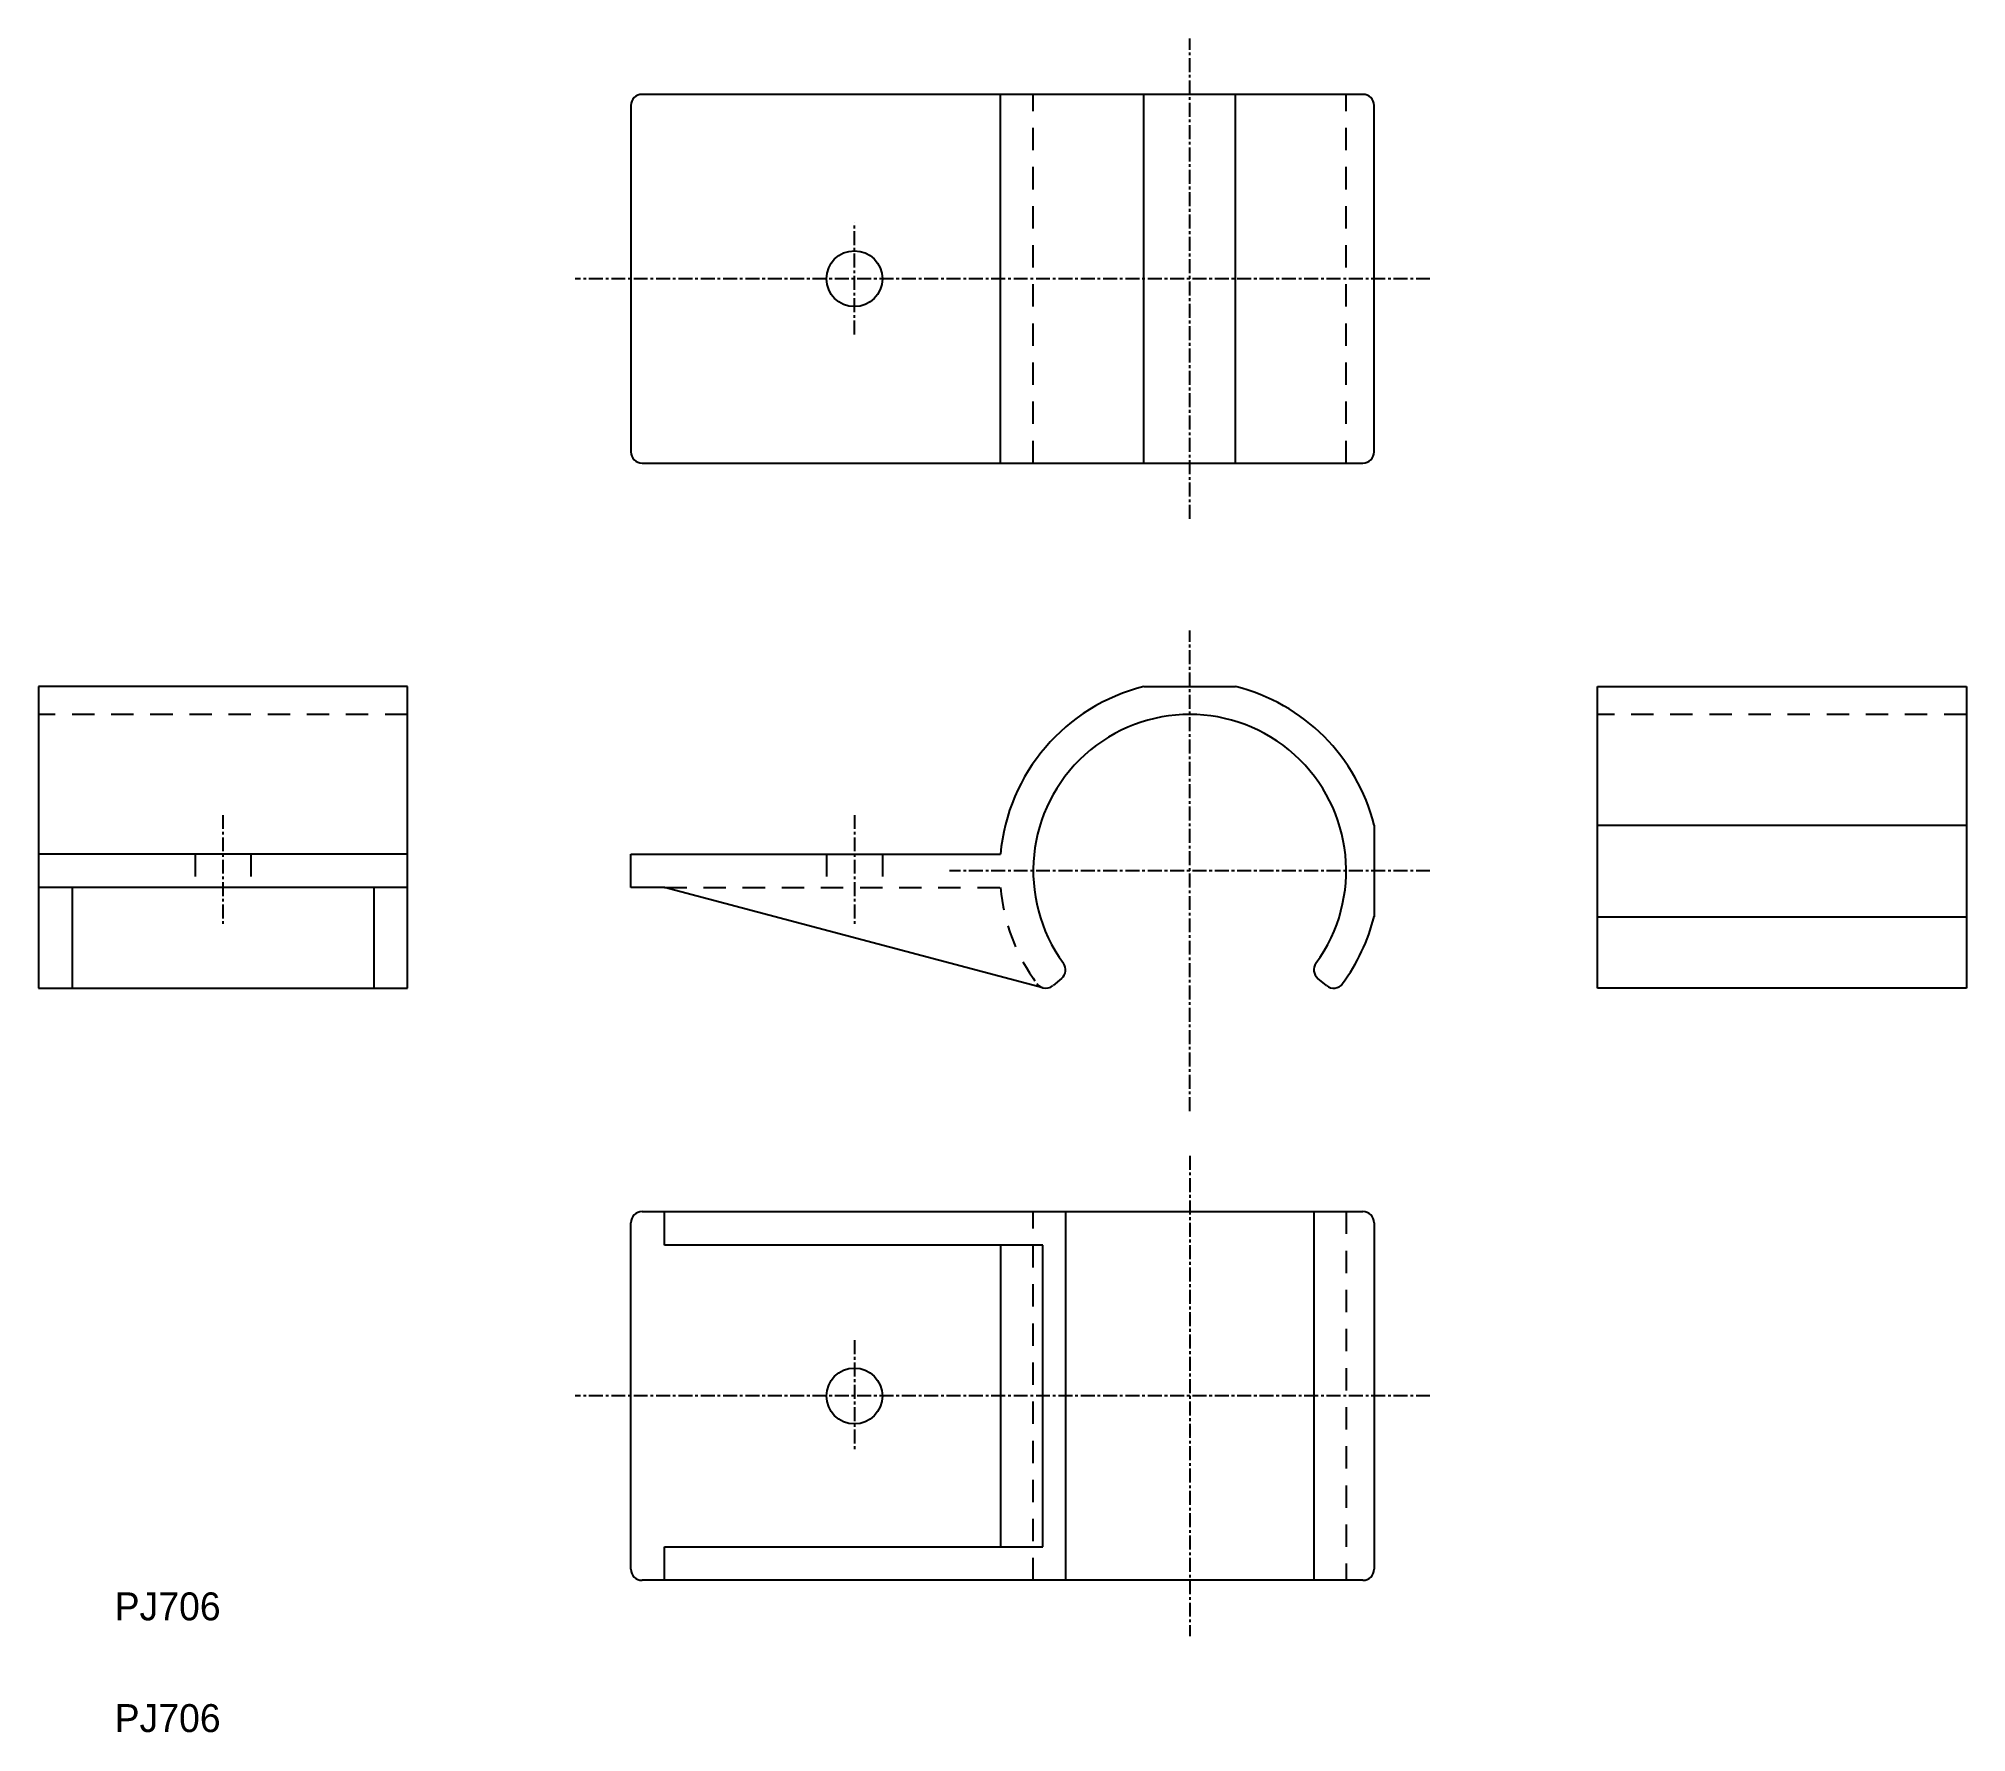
# Model space of a CAD drawing. Extents: x 0 to 172, y 0 to 152.
import ezdxf

# ---------------------------------------------------------------- set-up
doc = ezdxf.new("R2010")
doc.units = 0
doc.linetypes.add('CENTER', pattern=[2, 1.25, -0.25, 0.25, -0.25])
doc.linetypes.add('DASHED', pattern=[3.5, 2, -1.5])
doc.layers.get('0').update_dxf_attribs({"linetype": 'CONTINUOUS'})
doc.layers.add('CENTER', color=1, linetype='CENTER')

msp = doc.modelspace()

# ---------------------------------------------------------------- linework, layer by layer
at = {"color": 7, "linetype": 'CONTINUOUS'}
for p, q in [((53, 145.58), (53, 114.58)), ((118.5, 146.58), (54, 146.58)), ((86.07, 113.58), (86.07, 146.58)), ((98.91, 113.58), (98.91, 146.58)), ((107.09, 113.58), (107.09, 146.58)), ((119.5, 114.58), (119.5, 145.58)), ((54, 113.58), (118.5, 113.58)), ((33, 93.58), (0, 93.58)), ((0, 93.58), (0, 66.58)), ((33, 66.58), (33, 93.58)), ((98.91, 93.58), (107.09, 93.58)), ((139.5, 93.58), (172.5, 93.58)), ((139.5, 66.58), (139.5, 93.58)), ((172.5, 93.58), (172.5, 66.58)), ((119.5, 81.17), (119.5, 72.98)), ((139.5, 81.17), (172.5, 81.17)), ((33, 78.58), (0, 78.58)), ((53, 75.58), (53, 78.58)), ((53, 78.58), (86.07, 78.58)), ((33, 75.58), (0, 75.58)), ((3, 75.58), (3, 66.58)), ((30, 75.58), (30, 66.58)), ((56, 75.58), (53, 75.58)), ((89.87, 66.61), (56, 75.58)), ((139.5, 72.98), (172.5, 72.98)), ((91.53, 67.46), (90.77, 66.81)), ((115.23, 66.81), (114.47, 67.46)), ((0, 66.58), (33, 66.58)), ((172.5, 66.58), (139.5, 66.58)), ((54, 46.58), (118.5, 46.58)), ((56, 43.58), (56, 46.58)), ((91.88, 46.58), (91.88, 13.58)), ((114.12, 46.58), (114.12, 13.58)), ((53, 14.58), (53, 45.58)), ((119.5, 45.58), (119.5, 14.58)), ((89.87, 43.58), (56, 43.58)), ((86.07, 43.58), (86.07, 16.58)), ((89.87, 16.58), (89.87, 43.58)), ((56, 13.58), (56, 16.58)), ((56, 16.58), (89.87, 16.58)), ((118.5, 13.58), (54, 13.58))]:
    msp.add_line(p, q, dxfattribs=at)
at = {"color": 3, "linetype": 'DASHED'}
for p, q in [((89, 113.58), (89, 146.58)), ((117, 113.58), (117, 146.58)), ((33, 91.08), (0, 91.08)), ((172.5, 91.08), (139.5, 91.08)), ((14, 78.58), (14, 75.58)), ((19, 78.58), (19, 75.58)), ((70.5, 78.58), (70.5, 75.58)), ((75.5, 78.58), (75.5, 75.58)), ((56, 75.58), (86.07, 75.58)), ((89, 13.58), (89, 46.58)), ((117, 46.58), (117, 13.58))]:
    msp.add_line(p, q, dxfattribs=at)
at = {"color": 7, "linetype": 'CONTINUOUS'}
for centre in [(73, 130.08), (73, 30.08)]:
    msp.add_circle(centre, 2.5, dxfattribs=at)
for centre, radius, start, end in [((54, 145.58), 1, 90, 180), ((118.5, 145.58), 1, 360, 90), ((54, 114.58), 1, 180, 270), ((118.5, 114.58), 1, 270, 0), ((103, 77.08), 17, 103.9305, 174.9379), ((103, 77.08), 17, 13.9306, 76.0694), ((103, 77.08), 14, 323.8226, 216.1774), ((103, 77.08), 17, 323.5834, 346.0694), ((90.89, 68.22), 1, 310, 36.1774), ((115.11, 68.22), 1, 143.8226, 230), ((90.12, 67.58), 1, 216.4167, 255.1737), ((90.12, 67.58), 1, 255.1736, 310), ((115.88, 67.58), 1, 230, 323.5833), ((54, 45.58), 1, 90, 180), ((118.5, 45.58), 1, 360, 90), ((54, 14.58), 1, 180, 270), ((118.5, 14.58), 1, 270, 0)]:
    msp.add_arc(centre, radius, start, end, dxfattribs=at)
at = {"color": 3, "linetype": 'DASHED'}
msp.add_arc((103, 77.08), 17, 185.0621, 216.4167, dxfattribs=at)
at = {"layer": 'CENTER', "color": 1, "linetype": 'CENTER'}
for p, q in [((103, 108.58), (103, 151.58)), ((73, 125.08), (73, 135.08)), ((124.5, 130.08), (48, 130.08)), ((103, 55.58), (103, 98.58)), ((16.5, 82.08), (16.5, 72.08)), ((73, 82.08), (73, 72.08)), ((124.5, 77.08), (81.5, 77.08)), ((103, 51.58), (103, 8.58)), ((73, 35.08), (73, 25.08)), ((124.5, 30.08), (48, 30.08))]:
    msp.add_line(p, q, dxfattribs=at)

# ---------------------------------------------------------------- texts
at = {"color": 7, "linetype": 'CONTINUOUS'}
for p in [(6.81, 10), (6.81, 0)]:
    msp.add_text('PJ706', height=2.5, dxfattribs=at).set_placement(p)

doc.saveas('drawing.dxf')
